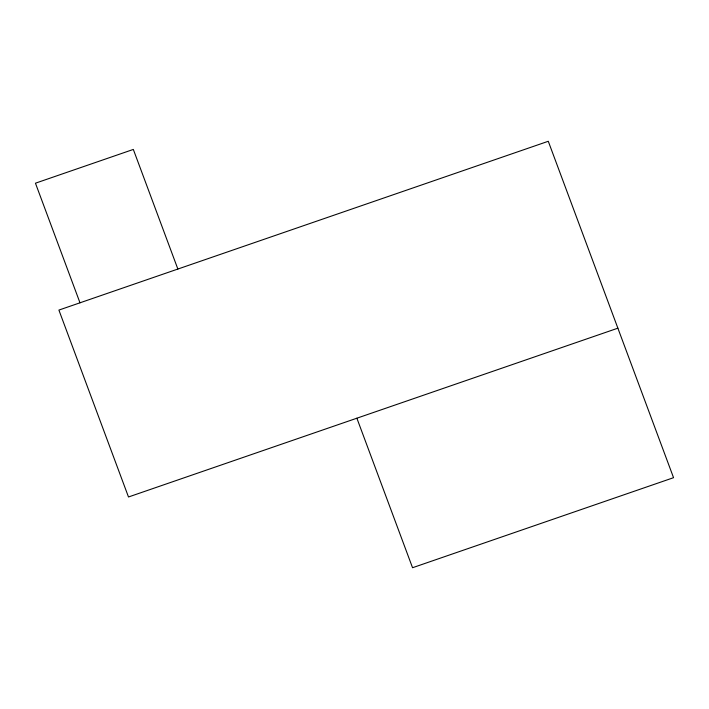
<?xml version="1.0" encoding="UTF-8"?>
<svg xmlns="http://www.w3.org/2000/svg" width="709" height="709" viewBox="0 0 709 709"><rect width="100%" height="100%" fill="white"/><g stroke="black" fill="none" stroke-linecap="round" stroke-linejoin="round"><path stroke-width="1.06" d="M617.876 328.178L128.497 496.982L58.9 310.081L548.279 141.277L673.55 477.689L412.549 567.723L356.875 418.204M177.862 269.048L133.327 149.431L35.45 183.197L79.993 302.814"/></g></svg>
